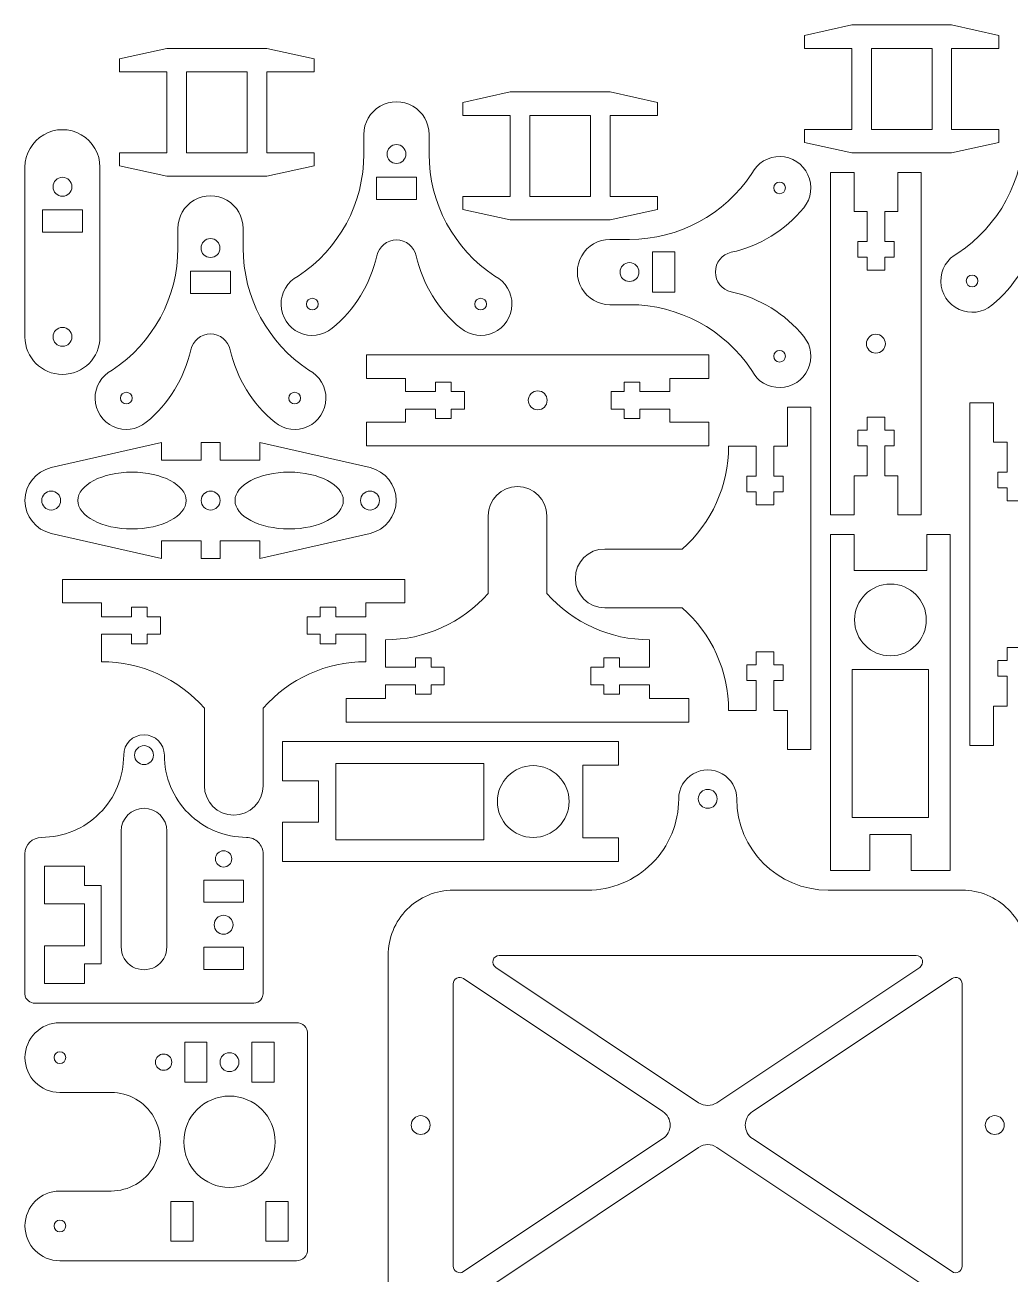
# Model space of a CAD drawing. Header units: millimetres. Extents: x 15 to 485, y 15 to 380.
# Drawn here: x 15 to 166, y 181.1 to 372.6 of the extents above; entities that cross this region are included whole.
import ezdxf

# ---------------------------------------------------------------- set-up
doc = ezdxf.new("R2010")
doc.units = ezdxf.units.MM
doc.header["$MEASUREMENT"] = 0
doc.layers.add('Sheet 1-1-1706191711-01', color=6, linetype='Continuous', true_color=0xff00ff)

msp = doc.modelspace()

# ---------------------------------------------------------------- linework, layer by layer
at = {"layer": 'Sheet 1-1-1706191711-01', "color": 18, "lineweight": 15, "true_color": 0x000000}
for points in [[(141.74, 372.58), (141.74, 372.58), (134.48, 370.98), (134.48, 370.98)], [(157.04, 372.58), (157.04, 372.58), (141.74, 372.58), (141.74, 372.58)], [(164.3, 370.98), (164.3, 370.98), (157.04, 372.58), (157.04, 372.58)], [(134.48, 370.98), (134.48, 370.98), (134.48, 368.98), (134.48, 368.98)], [(164.3, 368.98), (164.3, 368.98), (164.3, 370.98), (164.3, 370.98)], [(36.76, 368.99), (36.76, 368.99), (29.5, 367.39), (29.5, 367.39)], [(52.06, 368.99), (52.06, 368.99), (36.76, 368.99), (36.76, 368.99)], [(59.32, 367.39), (59.32, 367.39), (52.06, 368.99), (52.06, 368.99)], [(134.48, 368.98), (134.48, 368.98), (141.74, 368.98), (141.74, 368.98)], [(141.74, 368.98), (141.74, 368.98), (141.74, 356.58), (141.74, 356.58)], [(154.04, 368.98), (154.04, 368.98), (144.74, 368.98), (144.74, 368.98)], [(144.74, 368.98), (144.74, 368.98), (144.74, 356.58), (144.74, 356.58)], [(154.04, 356.58), (154.04, 356.58), (154.04, 368.98), (154.04, 368.98)], [(157.04, 356.58), (157.04, 356.58), (157.04, 368.98), (157.04, 368.98)], [(157.04, 368.98), (157.04, 368.98), (164.3, 368.98), (164.3, 368.98)], [(29.5, 367.39), (29.5, 367.39), (29.5, 365.39), (29.5, 365.39)], [(59.32, 365.39), (59.32, 365.39), (59.32, 367.39), (59.32, 367.39)], [(29.5, 365.39), (29.5, 365.39), (36.76, 365.39), (36.76, 365.39)], [(36.76, 365.39), (36.76, 365.39), (36.76, 352.99), (36.76, 352.99)], [(49.06, 365.39), (49.06, 365.39), (39.76, 365.39), (39.76, 365.39)], [(39.76, 365.39), (39.76, 365.39), (39.76, 352.99), (39.76, 352.99)], [(49.06, 352.99), (49.06, 352.99), (49.06, 365.39), (49.06, 365.39)], [(52.06, 352.99), (52.06, 352.99), (52.06, 365.39), (52.06, 365.39)], [(52.06, 365.39), (52.06, 365.39), (59.32, 365.39), (59.32, 365.39)], [(89.39, 362.31), (89.39, 362.31), (82.13, 360.71), (82.13, 360.71)], [(104.69, 362.31), (104.69, 362.31), (89.39, 362.31), (89.39, 362.31)], [(111.95, 360.71), (111.95, 360.71), (104.69, 362.31), (104.69, 362.31)], [(82.13, 360.71), (82.13, 360.71), (82.13, 358.71), (82.13, 358.71)], [(111.95, 358.71), (111.95, 358.71), (111.95, 360.71), (111.95, 360.71)], [(82.13, 358.71), (82.13, 358.71), (89.39, 358.71), (89.39, 358.71)], [(89.39, 358.71), (89.39, 358.71), (89.39, 346.31), (89.39, 346.31)], [(101.69, 358.71), (101.69, 358.71), (92.39, 358.71), (92.39, 358.71)], [(92.39, 358.71), (92.39, 358.71), (92.39, 346.31), (92.39, 346.31)], [(101.69, 346.31), (101.69, 346.31), (101.69, 358.71), (101.69, 358.71)], [(104.69, 346.31), (104.69, 346.31), (104.69, 358.71), (104.69, 358.71)], [(104.69, 358.71), (104.69, 358.71), (111.95, 358.71), (111.95, 358.71)], [(141.74, 356.58), (141.74, 356.58), (134.48, 356.58), (134.48, 356.58)], [(134.48, 356.58), (134.48, 356.58), (134.48, 354.58), (134.48, 354.58)], [(144.74, 356.58), (144.74, 356.58), (154.04, 356.58), (154.04, 356.58)], [(164.3, 356.58), (164.3, 356.58), (157.04, 356.58), (157.04, 356.58)], [(168.09, 356.35), (168.09, 348.81), (164.3, 341.77), (158, 337.62)], [(164.3, 354.58), (164.3, 354.58), (164.3, 356.58), (164.3, 356.58)], [(66.95, 355.8), (66.95, 355.8), (66.95, 352.8), (66.95, 352.8)], [(76.95, 352.8), (76.95, 352.8), (76.95, 355.8), (76.95, 355.8)], [(134.48, 354.58), (134.48, 354.58), (141.74, 352.98), (141.74, 352.98)], [(157.04, 352.98), (157.04, 352.98), (164.3, 354.58), (164.3, 354.58)], [(36.76, 352.99), (36.76, 352.99), (29.5, 352.99), (29.5, 352.99)], [(29.5, 352.99), (29.5, 352.99), (29.5, 350.99), (29.5, 350.99)], [(39.76, 352.99), (39.76, 352.99), (49.06, 352.99), (49.06, 352.99)], [(59.32, 352.99), (59.32, 352.99), (52.06, 352.99), (52.06, 352.99)], [(66.95, 352.8), (66.95, 345.26), (63.16, 338.22), (56.86, 334.07)], [(59.32, 350.99), (59.32, 350.99), (59.32, 352.99), (59.32, 352.99)], [(87.04, 334.07), (80.74, 338.22), (76.95, 345.26), (76.95, 352.8)], [(141.74, 352.98), (141.74, 352.98), (157.04, 352.98), (157.04, 352.98)], [(15, 350.78), (15, 350.78), (15, 324.78), (15, 324.78)], [(26.5, 324.78), (26.5, 324.78), (26.5, 350.78), (26.5, 350.78)], [(29.5, 350.99), (29.5, 350.99), (36.76, 349.39), (36.76, 349.39)], [(52.06, 349.39), (52.06, 349.39), (59.32, 350.99), (59.32, 350.99)], [(36.76, 349.39), (36.76, 349.39), (52.06, 349.39), (52.06, 349.39)], [(68.87, 349.25), (68.87, 349.25), (68.87, 345.85), (68.87, 345.85)], [(75.03, 349.25), (75.03, 349.25), (68.87, 349.25), (68.87, 349.25)], [(75.03, 345.85), (75.03, 345.85), (75.03, 349.25), (75.03, 349.25)], [(126.4, 349.8), (122.25, 343.5), (115.21, 339.71), (107.67, 339.71)], [(142.09, 349.98), (142.09, 349.98), (138.49, 349.98), (138.49, 349.98)], [(138.49, 349.98), (138.49, 349.98), (138.49, 297.48), (138.49, 297.48)], [(142.09, 343.98), (142.09, 343.98), (142.09, 349.98), (142.09, 349.98)], [(152.39, 349.98), (152.39, 349.98), (148.79, 349.98), (148.79, 349.98)], [(148.79, 349.98), (148.79, 349.98), (148.79, 343.98), (148.79, 343.98)], [(152.39, 297.48), (152.39, 297.48), (152.39, 349.98), (152.39, 349.98)], [(68.87, 345.85), (68.87, 345.85), (75.03, 345.85), (75.03, 345.85)], [(89.39, 346.31), (89.39, 346.31), (82.13, 346.31), (82.13, 346.31)], [(82.13, 346.31), (82.13, 346.31), (82.13, 344.31), (82.13, 344.31)], [(92.39, 346.31), (92.39, 346.31), (101.69, 346.31), (101.69, 346.31)], [(111.95, 346.31), (111.95, 346.31), (104.69, 346.31), (104.69, 346.31)], [(111.95, 344.31), (111.95, 344.31), (111.95, 346.31), (111.95, 346.31)], [(17.67, 344.23), (17.67, 344.23), (17.67, 340.83), (17.67, 340.83)], [(23.83, 344.23), (23.83, 344.23), (17.67, 344.23), (17.67, 344.23)], [(23.83, 340.83), (23.83, 340.83), (23.83, 344.23), (23.83, 344.23)], [(82.13, 344.31), (82.13, 344.31), (89.39, 342.71), (89.39, 342.71)], [(89.39, 342.71), (89.39, 342.71), (104.69, 342.71), (104.69, 342.71)], [(104.69, 342.71), (104.69, 342.71), (111.95, 344.31), (111.95, 344.31)], [(123.27, 337.74), (127.64, 338.7), (131.55, 341.11), (134.38, 344.57)], [(144.09, 343.98), (144.09, 343.98), (142.09, 343.98), (142.09, 343.98)], [(144.09, 339.38), (144.09, 339.38), (144.09, 343.98), (144.09, 343.98)], [(148.79, 343.98), (148.79, 343.98), (146.79, 343.98), (146.79, 343.98)], [(146.79, 343.98), (146.79, 343.98), (146.79, 339.38), (146.79, 339.38)], [(17.67, 340.83), (17.67, 340.83), (23.83, 340.83), (23.83, 340.83)], [(38.44, 341.39), (38.44, 341.39), (38.44, 338.39), (38.44, 338.39)], [(48.44, 338.39), (48.44, 338.39), (48.44, 341.39), (48.44, 341.39)], [(107.67, 339.71), (107.67, 339.71), (104.67, 339.71), (104.67, 339.71)], [(142.65, 336.98), (142.65, 336.98), (142.65, 339.38), (142.65, 339.38)], [(142.65, 339.38), (142.65, 339.38), (144.09, 339.38), (144.09, 339.38)], [(146.79, 339.38), (146.79, 339.38), (148.23, 339.38), (148.23, 339.38)], [(148.23, 339.38), (148.23, 339.38), (148.23, 336.98), (148.23, 336.98)], [(163.23, 329.64), (166.69, 332.47), (169.1, 336.38), (170.06, 340.75)], [(38.44, 338.39), (38.44, 330.85), (34.65, 323.81), (28.35, 319.66)], [(58.53, 319.66), (52.23, 323.81), (48.44, 330.85), (48.44, 338.39)], [(62.09, 326.09), (65.55, 328.92), (67.96, 332.83), (68.92, 337.2)], [(74.98, 337.2), (75.94, 332.83), (78.35, 328.92), (81.81, 326.09)], [(114.62, 337.79), (114.62, 337.79), (111.22, 337.79), (111.22, 337.79)], [(111.22, 337.79), (111.22, 337.79), (111.22, 331.63), (111.22, 331.63)], [(114.62, 331.63), (114.62, 331.63), (114.62, 337.79), (114.62, 337.79)], [(144.09, 336.98), (144.09, 336.98), (142.65, 336.98), (142.65, 336.98)], [(144.09, 334.98), (144.09, 334.98), (144.09, 336.98), (144.09, 336.98)], [(148.23, 336.98), (148.23, 336.98), (146.79, 336.98), (146.79, 336.98)], [(146.79, 336.98), (146.79, 336.98), (146.79, 334.98), (146.79, 334.98)], [(40.36, 334.84), (40.36, 334.84), (40.36, 331.44), (40.36, 331.44)], [(46.52, 334.84), (46.52, 334.84), (40.36, 334.84), (40.36, 334.84)], [(46.52, 331.44), (46.52, 331.44), (46.52, 334.84), (46.52, 334.84)], [(146.79, 334.98), (146.79, 334.98), (144.09, 334.98), (144.09, 334.98)], [(40.36, 331.44), (40.36, 331.44), (46.52, 331.44), (46.52, 331.44)], [(111.22, 331.63), (111.22, 331.63), (114.62, 331.63), (114.62, 331.63)], [(134.38, 324.85), (131.55, 328.31), (127.64, 330.72), (123.27, 331.68)], [(104.67, 329.71), (104.67, 329.71), (107.67, 329.71), (107.67, 329.71)], [(107.67, 329.71), (115.21, 329.71), (122.25, 325.92), (126.4, 319.62)], [(33.58, 311.68), (37.04, 314.51), (39.45, 318.42), (40.41, 322.79)], [(46.47, 322.79), (47.43, 318.42), (49.84, 314.51), (53.3, 311.68)], [(119.85, 322), (119.85, 322), (67.35, 322), (67.35, 322)], [(67.35, 322), (67.35, 322), (67.35, 318.4), (67.35, 318.4)], [(119.85, 318.4), (119.85, 318.4), (119.85, 322), (119.85, 322)], [(67.35, 318.4), (67.35, 318.4), (73.35, 318.4), (73.35, 318.4)], [(73.35, 318.4), (73.35, 318.4), (73.35, 316.4), (73.35, 316.4)], [(77.95, 316.4), (77.95, 316.4), (77.95, 317.84), (77.95, 317.84)], [(77.95, 317.84), (77.95, 317.84), (80.35, 317.84), (80.35, 317.84)], [(80.35, 317.84), (80.35, 317.84), (80.35, 316.4), (80.35, 316.4)], [(106.85, 316.4), (106.85, 316.4), (106.85, 317.84), (106.85, 317.84)], [(106.85, 317.84), (106.85, 317.84), (109.25, 317.84), (109.25, 317.84)], [(109.25, 317.84), (109.25, 317.84), (109.25, 316.4), (109.25, 316.4)], [(113.85, 316.4), (113.85, 316.4), (113.85, 318.4), (113.85, 318.4)], [(113.85, 318.4), (113.85, 318.4), (119.85, 318.4), (119.85, 318.4)], [(73.35, 316.4), (73.35, 316.4), (77.95, 316.4), (77.95, 316.4)], [(80.35, 316.4), (80.35, 316.4), (82.35, 316.4), (82.35, 316.4)], [(82.35, 316.4), (82.35, 316.4), (82.35, 313.7), (82.35, 313.7)], [(104.85, 313.7), (104.85, 313.7), (104.85, 316.4), (104.85, 316.4)], [(104.85, 316.4), (104.85, 316.4), (106.85, 316.4), (106.85, 316.4)], [(109.25, 316.4), (109.25, 316.4), (113.85, 316.4), (113.85, 316.4)], [(135.48, 314.01), (135.48, 314.01), (131.88, 314.01), (131.88, 314.01)], [(131.88, 314.01), (131.88, 314.01), (131.88, 308.01), (131.88, 308.01)], [(135.48, 261.51), (135.48, 261.51), (135.48, 314.01), (135.48, 314.01)], [(163.45, 314.65), (163.45, 314.65), (159.85, 314.65), (159.85, 314.65)], [(159.85, 314.65), (159.85, 314.65), (159.85, 262.15), (159.85, 262.15)], [(163.45, 308.65), (163.45, 308.65), (163.45, 314.65), (163.45, 314.65)], [(77.95, 313.7), (77.95, 313.7), (73.35, 313.7), (73.35, 313.7)], [(73.35, 313.7), (73.35, 313.7), (73.35, 311.7), (73.35, 311.7)], [(77.95, 312.26), (77.95, 312.26), (77.95, 313.7), (77.95, 313.7)], [(80.35, 312.26), (80.35, 312.26), (77.95, 312.26), (77.95, 312.26)], [(82.35, 313.7), (82.35, 313.7), (80.35, 313.7), (80.35, 313.7)], [(80.35, 313.7), (80.35, 313.7), (80.35, 312.26), (80.35, 312.26)], [(106.85, 313.7), (106.85, 313.7), (104.85, 313.7), (104.85, 313.7)], [(106.85, 312.26), (106.85, 312.26), (106.85, 313.7), (106.85, 313.7)], [(109.25, 312.26), (109.25, 312.26), (106.85, 312.26), (106.85, 312.26)], [(113.85, 313.7), (113.85, 313.7), (109.25, 313.7), (109.25, 313.7)], [(109.25, 313.7), (109.25, 313.7), (109.25, 312.26), (109.25, 312.26)], [(113.85, 311.7), (113.85, 311.7), (113.85, 313.7), (113.85, 313.7)], [(144.09, 310.48), (144.09, 310.48), (144.09, 312.48), (144.09, 312.48)], [(144.09, 312.48), (144.09, 312.48), (146.79, 312.48), (146.79, 312.48)], [(146.79, 312.48), (146.79, 312.48), (146.79, 310.48), (146.79, 310.48)], [(73.35, 311.7), (73.35, 311.7), (67.35, 311.7), (67.35, 311.7)], [(67.35, 311.7), (67.35, 311.7), (67.35, 308.1), (67.35, 308.1)], [(119.85, 311.7), (119.85, 311.7), (113.85, 311.7), (113.85, 311.7)], [(119.85, 308.1), (119.85, 308.1), (119.85, 311.7), (119.85, 311.7)], [(142.65, 308.08), (142.65, 308.08), (142.65, 310.48), (142.65, 310.48)], [(142.65, 310.48), (142.65, 310.48), (144.09, 310.48), (144.09, 310.48)], [(146.79, 310.48), (146.79, 310.48), (148.23, 310.48), (148.23, 310.48)], [(148.23, 310.48), (148.23, 310.48), (148.23, 308.08), (148.23, 308.08)], [(35.91, 308.59), (35.91, 308.59), (19.02, 304.73), (19.02, 304.73)], [(35.91, 305.89), (35.91, 305.89), (35.91, 308.59), (35.91, 308.59)], [(44.91, 308.59), (44.91, 308.59), (42.01, 308.59), (42.01, 308.59)], [(42.01, 308.59), (42.01, 308.59), (42.01, 305.89), (42.01, 305.89)], [(44.91, 305.89), (44.91, 305.89), (44.91, 308.59), (44.91, 308.59)], [(67.89, 304.73), (67.89, 304.73), (51.01, 308.59), (51.01, 308.59)], [(51.01, 308.59), (51.01, 308.59), (51.01, 305.89), (51.01, 305.89)], [(165.55, 308.65), (165.55, 308.65), (163.45, 308.65), (163.45, 308.65)], [(165.55, 304.05), (165.55, 304.05), (165.55, 308.65), (165.55, 308.65)], [(67.35, 308.1), (67.35, 308.1), (119.85, 308.1), (119.85, 308.1)], [(122.87, 308.01), (122.87, 301.98), (120.28, 296.25), (115.76, 292.26)], [(127.08, 308.01), (127.08, 308.01), (122.87, 308.01), (122.87, 308.01)], [(127.08, 303.41), (127.08, 303.41), (127.08, 308.01), (127.08, 308.01)], [(131.88, 308.01), (131.88, 308.01), (129.78, 308.01), (129.78, 308.01)], [(129.78, 308.01), (129.78, 308.01), (129.78, 303.41), (129.78, 303.41)], [(144.09, 308.08), (144.09, 308.08), (142.65, 308.08), (142.65, 308.08)], [(144.09, 303.48), (144.09, 303.48), (144.09, 308.08), (144.09, 308.08)], [(148.23, 308.08), (148.23, 308.08), (146.79, 308.08), (146.79, 308.08)], [(146.79, 308.08), (146.79, 308.08), (146.79, 303.48), (146.79, 303.48)], [(42.01, 305.89), (42.01, 305.89), (35.91, 305.89), (35.91, 305.89)], [(51.01, 305.89), (51.01, 305.89), (44.91, 305.89), (44.91, 305.89)], [(125.64, 301.01), (125.64, 301.01), (125.64, 303.41), (125.64, 303.41)], [(125.64, 303.41), (125.64, 303.41), (127.08, 303.41), (127.08, 303.41)], [(129.78, 303.41), (129.78, 303.41), (131.22, 303.41), (131.22, 303.41)], [(131.22, 303.41), (131.22, 303.41), (131.22, 301.01), (131.22, 301.01)], [(142.09, 297.48), (142.09, 297.48), (142.09, 303.48), (142.09, 303.48)], [(142.09, 303.48), (142.09, 303.48), (144.09, 303.48), (144.09, 303.48)], [(146.79, 303.48), (146.79, 303.48), (148.79, 303.48), (148.79, 303.48)], [(148.79, 303.48), (148.79, 303.48), (148.79, 297.48), (148.79, 297.48)], [(164.11, 301.65), (164.11, 301.65), (164.11, 304.05), (164.11, 304.05)], [(164.11, 304.05), (164.11, 304.05), (165.55, 304.05), (165.55, 304.05)], [(127.08, 301.01), (127.08, 301.01), (125.64, 301.01), (125.64, 301.01)], [(127.08, 299.01), (127.08, 299.01), (127.08, 301.01), (127.08, 301.01)], [(131.22, 301.01), (131.22, 301.01), (129.78, 301.01), (129.78, 301.01)], [(129.78, 301.01), (129.78, 301.01), (129.78, 299.01), (129.78, 299.01)], [(165.55, 301.65), (165.55, 301.65), (164.11, 301.65), (164.11, 301.65)], [(165.55, 299.65), (165.55, 299.65), (165.55, 301.65), (165.55, 301.65)], [(129.78, 299.01), (129.78, 299.01), (127.08, 299.01), (127.08, 299.01)], [(168.25, 299.65), (168.25, 299.65), (165.55, 299.65), (165.55, 299.65)], [(86, 297.35), (86, 297.35), (86, 285.46), (86, 285.46)], [(95, 285.46), (95, 285.46), (95, 297.35), (95, 297.35)], [(138.49, 297.48), (138.49, 297.48), (142.09, 297.48), (142.09, 297.48)], [(148.79, 297.48), (148.79, 297.48), (152.39, 297.48), (152.39, 297.48)], [(19.02, 294.65), (19.02, 294.65), (35.91, 290.79), (35.91, 290.79)], [(35.91, 290.79), (35.91, 290.79), (35.91, 293.49), (35.91, 293.49)], [(35.91, 293.49), (35.91, 293.49), (42.01, 293.49), (42.01, 293.49)], [(42.01, 293.49), (42.01, 293.49), (42.01, 290.79), (42.01, 290.79)], [(44.91, 290.79), (44.91, 290.79), (44.91, 293.49), (44.91, 293.49)], [(44.91, 293.49), (44.91, 293.49), (51.01, 293.49), (51.01, 293.49)], [(51.01, 290.79), (51.01, 290.79), (67.89, 294.65), (67.89, 294.65)], [(51.01, 293.49), (51.01, 293.49), (51.01, 290.79), (51.01, 290.79)], [(142.09, 294.48), (142.09, 294.48), (138.49, 294.48), (138.49, 294.48)], [(138.49, 294.48), (138.49, 294.48), (138.49, 242.98), (138.49, 242.98)], [(142.09, 288.98), (142.09, 288.98), (142.09, 294.48), (142.09, 294.48)], [(156.85, 294.48), (156.85, 294.48), (153.25, 294.48), (153.25, 294.48)], [(153.25, 294.48), (153.25, 294.48), (153.25, 288.98), (153.25, 288.98)], [(156.85, 242.98), (156.85, 242.98), (156.85, 294.48), (156.85, 294.48)], [(115.76, 292.26), (115.76, 292.26), (103.87, 292.26), (103.87, 292.26)], [(42.01, 290.79), (42.01, 290.79), (44.91, 290.79), (44.91, 290.79)], [(20.75, 287.59), (20.75, 287.59), (20.75, 283.99), (20.75, 283.99)], [(73.25, 287.59), (73.25, 287.59), (20.75, 287.59), (20.75, 287.59)], [(73.25, 283.99), (73.25, 283.99), (73.25, 287.59), (73.25, 287.59)], [(153.25, 288.98), (153.25, 288.98), (142.09, 288.98), (142.09, 288.98)], [(86, 285.46), (82.01, 280.94), (76.28, 278.35), (70.25, 278.35)], [(110.75, 278.35), (104.72, 278.35), (98.99, 280.94), (95, 285.46)], [(20.75, 283.99), (20.75, 283.99), (26.75, 283.99), (26.75, 283.99)], [(26.75, 283.99), (26.75, 283.99), (26.75, 281.89), (26.75, 281.89)], [(67.25, 281.89), (67.25, 281.89), (67.25, 283.99), (67.25, 283.99)], [(67.25, 283.99), (67.25, 283.99), (73.25, 283.99), (73.25, 283.99)], [(26.75, 281.89), (26.75, 281.89), (31.35, 281.89), (31.35, 281.89)], [(31.35, 281.89), (31.35, 281.89), (31.35, 283.33), (31.35, 283.33)], [(31.35, 283.33), (31.35, 283.33), (33.75, 283.33), (33.75, 283.33)], [(33.75, 283.33), (33.75, 283.33), (33.75, 281.89), (33.75, 281.89)], [(33.75, 281.89), (33.75, 281.89), (35.75, 281.89), (35.75, 281.89)], [(35.75, 281.89), (35.75, 281.89), (35.75, 279.19), (35.75, 279.19)], [(58.25, 279.19), (58.25, 279.19), (58.25, 281.89), (58.25, 281.89)], [(58.25, 281.89), (58.25, 281.89), (60.25, 281.89), (60.25, 281.89)], [(60.25, 281.89), (60.25, 281.89), (60.25, 283.33), (60.25, 283.33)], [(60.25, 283.33), (60.25, 283.33), (62.65, 283.33), (62.65, 283.33)], [(62.65, 283.33), (62.65, 283.33), (62.65, 281.89), (62.65, 281.89)], [(62.65, 281.89), (62.65, 281.89), (67.25, 281.89), (67.25, 281.89)], [(103.87, 283.26), (103.87, 283.26), (115.76, 283.26), (115.76, 283.26)], [(115.76, 283.26), (120.28, 279.27), (122.87, 273.54), (122.87, 267.51)], [(31.35, 279.19), (31.35, 279.19), (26.75, 279.19), (26.75, 279.19)], [(26.75, 279.19), (26.75, 279.19), (26.75, 274.98), (26.75, 274.98)], [(31.35, 277.75), (31.35, 277.75), (31.35, 279.19), (31.35, 279.19)], [(33.75, 277.75), (33.75, 277.75), (31.35, 277.75), (31.35, 277.75)], [(35.75, 279.19), (35.75, 279.19), (33.75, 279.19), (33.75, 279.19)], [(33.75, 279.19), (33.75, 279.19), (33.75, 277.75), (33.75, 277.75)], [(60.25, 279.19), (60.25, 279.19), (58.25, 279.19), (58.25, 279.19)], [(60.25, 277.75), (60.25, 277.75), (60.25, 279.19), (60.25, 279.19)], [(62.65, 277.75), (62.65, 277.75), (60.25, 277.75), (60.25, 277.75)], [(67.25, 279.19), (67.25, 279.19), (62.65, 279.19), (62.65, 279.19)], [(62.65, 279.19), (62.65, 279.19), (62.65, 277.75), (62.65, 277.75)], [(67.25, 274.98), (67.25, 274.98), (67.25, 279.19), (67.25, 279.19)], [(70.25, 278.35), (70.25, 278.35), (70.25, 274.14), (70.25, 274.14)], [(110.75, 274.14), (110.75, 274.14), (110.75, 278.35), (110.75, 278.35)], [(127.08, 274.51), (127.08, 274.51), (127.08, 276.51), (127.08, 276.51)], [(127.08, 276.51), (127.08, 276.51), (129.78, 276.51), (129.78, 276.51)], [(129.78, 276.51), (129.78, 276.51), (129.78, 274.51), (129.78, 274.51)], [(165.55, 275.15), (165.55, 275.15), (165.55, 277.15), (165.55, 277.15)], [(165.55, 277.15), (165.55, 277.15), (168.25, 277.15), (168.25, 277.15)], [(26.75, 274.98), (32.78, 274.98), (38.51, 272.39), (42.5, 267.87)], [(51.5, 267.87), (55.49, 272.39), (61.22, 274.98), (67.25, 274.98)], [(70.25, 274.14), (70.25, 274.14), (74.85, 274.14), (74.85, 274.14)], [(74.85, 274.14), (74.85, 274.14), (74.85, 275.58), (74.85, 275.58)], [(74.85, 275.58), (74.85, 275.58), (77.25, 275.58), (77.25, 275.58)], [(77.25, 275.58), (77.25, 275.58), (77.25, 274.14), (77.25, 274.14)], [(77.25, 274.14), (77.25, 274.14), (79.25, 274.14), (79.25, 274.14)], [(79.25, 274.14), (79.25, 274.14), (79.25, 271.44), (79.25, 271.44)], [(101.75, 271.44), (101.75, 271.44), (101.75, 274.14), (101.75, 274.14)], [(101.75, 274.14), (101.75, 274.14), (103.75, 274.14), (103.75, 274.14)], [(103.75, 274.14), (103.75, 274.14), (103.75, 275.58), (103.75, 275.58)], [(103.75, 275.58), (103.75, 275.58), (106.15, 275.58), (106.15, 275.58)], [(106.15, 275.58), (106.15, 275.58), (106.15, 274.14), (106.15, 274.14)], [(106.15, 274.14), (106.15, 274.14), (110.75, 274.14), (110.75, 274.14)], [(125.64, 272.11), (125.64, 272.11), (125.64, 274.51), (125.64, 274.51)], [(125.64, 274.51), (125.64, 274.51), (127.08, 274.51), (127.08, 274.51)], [(129.78, 274.51), (129.78, 274.51), (131.22, 274.51), (131.22, 274.51)], [(131.22, 274.51), (131.22, 274.51), (131.22, 272.11), (131.22, 272.11)], [(141.82, 273.8), (141.82, 273.8), (141.82, 251.13), (141.82, 251.13)], [(153.52, 273.8), (153.52, 273.8), (141.82, 273.8), (141.82, 273.8)], [(153.52, 251.13), (153.52, 251.13), (153.52, 273.8), (153.52, 273.8)], [(164.11, 272.75), (164.11, 272.75), (164.11, 275.15), (164.11, 275.15)], [(164.11, 275.15), (164.11, 275.15), (165.55, 275.15), (165.55, 275.15)], [(127.08, 272.11), (127.08, 272.11), (125.64, 272.11), (125.64, 272.11)], [(127.08, 267.51), (127.08, 267.51), (127.08, 272.11), (127.08, 272.11)], [(131.22, 272.11), (131.22, 272.11), (129.78, 272.11), (129.78, 272.11)], [(129.78, 272.11), (129.78, 272.11), (129.78, 267.51), (129.78, 267.51)], [(165.55, 272.75), (165.55, 272.75), (164.11, 272.75), (164.11, 272.75)], [(165.55, 268.15), (165.55, 268.15), (165.55, 272.75), (165.55, 272.75)], [(74.85, 271.44), (74.85, 271.44), (70.25, 271.44), (70.25, 271.44)], [(70.25, 271.44), (70.25, 271.44), (70.25, 269.34), (70.25, 269.34)], [(74.85, 270), (74.85, 270), (74.85, 271.44), (74.85, 271.44)], [(77.25, 270), (77.25, 270), (74.85, 270), (74.85, 270)], [(79.25, 271.44), (79.25, 271.44), (77.25, 271.44), (77.25, 271.44)], [(77.25, 271.44), (77.25, 271.44), (77.25, 270), (77.25, 270)], [(103.75, 271.44), (103.75, 271.44), (101.75, 271.44), (101.75, 271.44)], [(103.75, 270), (103.75, 270), (103.75, 271.44), (103.75, 271.44)], [(106.15, 270), (106.15, 270), (103.75, 270), (103.75, 270)], [(110.75, 271.44), (110.75, 271.44), (106.15, 271.44), (106.15, 271.44)], [(106.15, 271.44), (106.15, 271.44), (106.15, 270), (106.15, 270)], [(110.75, 269.34), (110.75, 269.34), (110.75, 271.44), (110.75, 271.44)], [(70.25, 269.34), (70.25, 269.34), (64.25, 269.34), (64.25, 269.34)], [(64.25, 269.34), (64.25, 269.34), (64.25, 265.74), (64.25, 265.74)], [(116.75, 269.34), (116.75, 269.34), (110.75, 269.34), (110.75, 269.34)], [(116.75, 265.74), (116.75, 265.74), (116.75, 269.34), (116.75, 269.34)], [(163.45, 262.15), (163.45, 262.15), (163.45, 268.15), (163.45, 268.15)], [(163.45, 268.15), (163.45, 268.15), (165.55, 268.15), (165.55, 268.15)], [(42.5, 267.87), (42.5, 267.87), (42.5, 255.98), (42.5, 255.98)], [(51.5, 255.98), (51.5, 255.98), (51.5, 267.87), (51.5, 267.87)], [(122.87, 267.51), (122.87, 267.51), (127.08, 267.51), (127.08, 267.51)], [(129.78, 267.51), (129.78, 267.51), (131.88, 267.51), (131.88, 267.51)], [(131.88, 267.51), (131.88, 267.51), (131.88, 261.51), (131.88, 261.51)], [(64.25, 265.74), (64.25, 265.74), (116.75, 265.74), (116.75, 265.74)], [(106, 262.74), (106, 262.74), (54.5, 262.74), (54.5, 262.74)], [(54.5, 262.74), (54.5, 262.74), (54.5, 256.74), (54.5, 256.74)], [(106, 259.14), (106, 259.14), (106, 262.74), (106, 262.74)], [(131.88, 261.51), (131.88, 261.51), (135.48, 261.51), (135.48, 261.51)], [(159.85, 262.15), (159.85, 262.15), (163.45, 262.15), (163.45, 262.15)], [(85.32, 259.41), (85.32, 259.41), (62.65, 259.41), (62.65, 259.41)], [(62.65, 259.41), (62.65, 259.41), (62.65, 247.71), (62.65, 247.71)], [(85.32, 247.71), (85.32, 247.71), (85.32, 259.41), (85.32, 259.41)], [(100.5, 247.98), (100.5, 247.98), (100.5, 259.14), (100.5, 259.14)], [(100.5, 259.14), (100.5, 259.14), (106, 259.14), (106, 259.14)], [(54.5, 256.74), (54.5, 256.74), (60, 256.74), (60, 256.74)], [(60, 256.74), (60, 256.74), (60, 250.38), (60, 250.38)], [(138.11, 239.97), (130.38, 239.97), (124.11, 246.24), (124.11, 253.97)], [(141.82, 251.13), (141.82, 251.13), (153.52, 251.13), (153.52, 251.13)], [(29.75, 249.02), (29.75, 249.02), (29.75, 231.27), (29.75, 231.27)], [(36.75, 231.27), (36.75, 231.27), (36.75, 249.02), (36.75, 249.02)], [(60, 250.38), (60, 250.38), (54.5, 250.38), (54.5, 250.38)], [(54.5, 250.38), (54.5, 250.38), (54.5, 244.38), (54.5, 244.38)], [(17.53, 248.06), (16.13, 248.06), (15, 246.93), (15, 245.53)], [(62.65, 247.71), (62.65, 247.71), (85.32, 247.71), (85.32, 247.71)], [(106, 247.98), (106, 247.98), (100.5, 247.98), (100.5, 247.98)], [(106, 244.38), (106, 244.38), (106, 247.98), (106, 247.98)], [(144.49, 242.98), (144.49, 242.98), (144.49, 248.48), (144.49, 248.48)], [(144.49, 248.48), (144.49, 248.48), (150.85, 248.48), (150.85, 248.48)], [(150.85, 248.48), (150.85, 248.48), (150.85, 242.98), (150.85, 242.98)], [(15, 245.53), (15, 245.53), (15, 224.09), (15, 224.09)], [(51.5, 224.09), (51.5, 224.09), (51.5, 245.53), (51.5, 245.53)], [(24.1, 243.67), (24.1, 243.67), (18, 243.67), (18, 243.67)], [(18, 243.67), (18, 243.67), (18, 237.87), (18, 237.87)], [(24.1, 240.67), (24.1, 240.67), (24.1, 243.67), (24.1, 243.67)], [(54.5, 244.38), (54.5, 244.38), (106, 244.38), (106, 244.38)], [(48.5, 241.52), (48.5, 241.52), (42.4, 241.52), (42.4, 241.52)], [(42.4, 241.52), (42.4, 241.52), (42.4, 238.12), (42.4, 238.12)], [(48.5, 238.12), (48.5, 238.12), (48.5, 241.52), (48.5, 241.52)], [(138.49, 242.98), (138.49, 242.98), (144.49, 242.98), (144.49, 242.98)], [(150.85, 242.98), (150.85, 242.98), (156.85, 242.98), (156.85, 242.98)], [(26.7, 240.67), (26.7, 240.67), (24.1, 240.67), (24.1, 240.67)], [(26.7, 228.66), (26.7, 228.66), (26.7, 240.67), (26.7, 240.67)], [(101.21, 239.97), (101.21, 239.97), (80.66, 239.97), (80.66, 239.97)], [(158.66, 239.97), (158.66, 239.97), (138.11, 239.97), (138.11, 239.97)], [(18, 237.87), (18, 237.87), (24.1, 237.87), (24.1, 237.87)], [(24.1, 237.87), (24.1, 237.87), (24.1, 231.46), (24.1, 231.46)], [(42.4, 238.12), (42.4, 238.12), (48.5, 238.12), (48.5, 238.12)], [(24.1, 231.46), (24.1, 231.46), (18, 231.46), (18, 231.46)], [(18, 231.46), (18, 231.46), (18, 225.66), (18, 225.66)], [(48.5, 231.22), (48.5, 231.22), (42.4, 231.22), (42.4, 231.22)], [(42.4, 231.22), (42.4, 231.22), (42.4, 227.82), (42.4, 227.82)], [(48.5, 227.82), (48.5, 227.82), (48.5, 231.22), (48.5, 231.22)], [(70.66, 229.97), (70.66, 229.97), (70.66, 177.97), (70.66, 177.97)], [(151.61, 229.97), (151.61, 229.97), (87.71, 229.97), (87.71, 229.97)], [(24.1, 225.66), (24.1, 225.66), (24.1, 228.66), (24.1, 228.66)], [(24.1, 228.66), (24.1, 228.66), (26.7, 228.66), (26.7, 228.66)], [(42.4, 227.82), (42.4, 227.82), (48.5, 227.82), (48.5, 227.82)], [(87.16, 228.14), (87.16, 228.14), (118.27, 207.39), (118.27, 207.39)], [(121.05, 207.39), (121.05, 207.39), (152.16, 228.14), (152.16, 228.14)], [(112.79, 206.05), (112.79, 206.05), (82.21, 226.43), (82.21, 226.43)], [(157.11, 226.43), (157.11, 226.43), (126.53, 206.05), (126.53, 206.05)], [(15, 224.09), (15, 223.09), (15.95, 222.64), (16.43, 222.66)], [(18, 225.66), (18, 225.66), (24.1, 225.66), (24.1, 225.66)], [(50.07, 222.66), (51.02, 222.61), (51.5, 223.59), (51.5, 224.09)], [(80.66, 225.6), (80.66, 225.6), (80.66, 182.34), (80.66, 182.34)], [(158.66, 182.34), (158.66, 182.34), (158.66, 225.6), (158.66, 225.6)], [(16.43, 222.66), (16.43, 222.66), (50.07, 222.66), (50.07, 222.66)], [(56.61, 219.66), (56.61, 219.66), (20.35, 219.66), (20.35, 219.66)], [(42.9, 216.66), (42.9, 216.66), (39.5, 216.66), (39.5, 216.66)], [(39.5, 216.66), (39.5, 216.66), (39.5, 210.56), (39.5, 210.56)], [(42.9, 210.56), (42.9, 210.56), (42.9, 216.66), (42.9, 216.66)], [(49.8, 216.66), (49.8, 216.66), (49.8, 210.56), (49.8, 210.56)], [(53.2, 216.66), (53.2, 216.66), (49.8, 216.66), (49.8, 216.66)], [(53.2, 210.56), (53.2, 210.56), (53.2, 216.66), (53.2, 216.66)], [(58.33, 184.88), (58.33, 184.88), (58.33, 217.94), (58.33, 217.94)], [(20.35, 208.96), (20.35, 208.96), (28.2, 208.96), (28.2, 208.96)], [(39.5, 210.56), (39.5, 210.56), (42.9, 210.56), (42.9, 210.56)], [(49.8, 210.56), (49.8, 210.56), (53.2, 210.56), (53.2, 210.56)], [(118.27, 207.39), (119.11, 206.83), (120.21, 206.83), (121.05, 207.39)], [(82.21, 181.51), (82.21, 181.51), (112.79, 201.89), (112.79, 201.89)], [(121.05, 200.55), (120.21, 201.11), (119.11, 201.11), (118.27, 200.55)], [(126.53, 201.89), (126.53, 201.89), (157.11, 181.51), (157.11, 181.51)], [(118.27, 200.55), (118.27, 200.55), (87.16, 179.8), (87.16, 179.8)], [(152.16, 179.8), (152.16, 179.8), (121.05, 200.55), (121.05, 200.55)], [(28.2, 193.86), (28.2, 193.86), (20.35, 193.86), (20.35, 193.86)], [(40.77, 192.26), (40.77, 192.26), (37.37, 192.26), (37.37, 192.26)], [(37.37, 192.26), (37.37, 192.26), (37.37, 186.16), (37.37, 186.16)], [(40.77, 186.16), (40.77, 186.16), (40.77, 192.26), (40.77, 192.26)], [(55.33, 192.26), (55.33, 192.26), (51.93, 192.26), (51.93, 192.26)], [(51.93, 192.26), (51.93, 192.26), (51.93, 186.16), (51.93, 186.16)], [(55.33, 186.16), (55.33, 186.16), (55.33, 192.26), (55.33, 192.26)], [(37.37, 186.16), (37.37, 186.16), (40.77, 186.16), (40.77, 186.16)], [(51.93, 186.16), (51.93, 186.16), (55.33, 186.16), (55.33, 186.16)], [(20.35, 183.16), (20.35, 183.16), (56.61, 183.16), (56.61, 183.16)]]:
    msp.add_open_spline(points, degree=3, dxfattribs=at)
for points, knots in [([(76.95, 355.8), (76.95, 357.59), (76, 359.24), (74.45, 360.13), (72.9, 361.02), (71, 361.02), (69.45, 360.13), (67.9, 359.24), (66.95, 357.59), (66.95, 355.8)], [17, 17, 17, 17, 17.25, 17.25, 17.25, 17.5, 17.5, 17.5, 18, 18, 18, 18]), ([(26.5, 350.78), (26.5, 352.83), (25.4, 354.73), (23.62, 355.76), (21.85, 356.79), (19.65, 356.79), (17.88, 355.76), (16.1, 354.73), (15, 352.83), (15, 350.78)], [2, 2, 2, 2, 2.25, 2.25, 2.25, 2.5, 2.5, 2.5, 3, 3, 3, 3]), ([(71.95, 351.35), (72.75, 351.35), (73.4, 352), (73.4, 352.8), (73.4, 353.6), (72.75, 354.25), (71.95, 354.25), (71.15, 354.25), (70.5, 353.6), (70.5, 352.8), (70.5, 352), (71.15, 351.35), (71.95, 351.35)], [0, 0, 0, 0, 0.2, 0.2, 0.2, 0.4, 0.4, 0.4, 0.6, 0.6, 0.6, 1, 1, 1, 1]), ([(134.38, 344.57), (135.55, 345.99), (135.8, 347.95), (135.03, 349.62), (134.26, 351.29), (132.61, 352.37), (130.77, 352.41), (128.94, 352.45), (127.24, 351.44), (126.4, 349.8)], [14, 14, 14, 14, 14.25, 14.25, 14.25, 14.5, 14.5, 14.5, 15, 15, 15, 15]), ([(20.75, 346.33), (21.55, 346.33), (22.2, 346.98), (22.2, 347.78), (22.2, 348.58), (21.55, 349.23), (20.75, 349.23), (19.95, 349.23), (19.3, 348.58), (19.3, 347.78), (19.3, 346.98), (19.95, 346.33), (20.75, 346.33)], [0, 0, 0, 0, 0.2, 0.2, 0.2, 0.4, 0.4, 0.4, 0.6, 0.6, 0.6, 1, 1, 1, 1]), ([(131.57, 347.61), (131.57, 348.11), (131.17, 348.51), (130.67, 348.51), (130.17, 348.51), (129.77, 348.11), (129.77, 347.61), (129.77, 347.11), (130.17, 346.71), (130.67, 346.71), (131.17, 346.71), (131.57, 347.11), (131.57, 347.61)], [0, 0, 0, 0, 0.2, 0.2, 0.2, 0.4, 0.4, 0.4, 0.6, 0.6, 0.6, 1, 1, 1, 1]), ([(48.44, 341.39), (48.44, 343.18), (47.49, 344.83), (45.94, 345.72), (44.39, 346.61), (42.49, 346.61), (40.94, 345.72), (39.39, 344.83), (38.44, 343.18), (38.44, 341.39)], [17, 17, 17, 17, 17.25, 17.25, 17.25, 17.5, 17.5, 17.5, 18, 18, 18, 18]), ([(43.44, 336.94), (44.24, 336.94), (44.89, 337.59), (44.89, 338.39), (44.89, 339.19), (44.24, 339.84), (43.44, 339.84), (42.64, 339.84), (41.99, 339.19), (41.99, 338.39), (41.99, 337.59), (42.64, 336.94), (43.44, 336.94)], [0, 0, 0, 0, 0.2, 0.2, 0.2, 0.4, 0.4, 0.4, 0.6, 0.6, 0.6, 1, 1, 1, 1]), ([(68.92, 337.2), (69.24, 338.62), (70.5, 339.63), (71.95, 339.63), (73.4, 339.63), (74.66, 338.62), (74.98, 337.2)], [12, 12, 12, 12, 12.666667, 12.666667, 12.666667, 13, 13, 13, 13]), ([(104.67, 339.71), (102.88, 339.71), (101.23, 338.76), (100.34, 337.21), (99.45, 335.66), (99.45, 333.76), (100.34, 332.21), (101.23, 330.66), (102.88, 329.71), (104.67, 329.71)], [17, 17, 17, 17, 17.25, 17.25, 17.25, 17.5, 17.5, 17.5, 18, 18, 18, 18]), ([(123.27, 331.68), (121.85, 332), (120.84, 333.26), (120.84, 334.71), (120.84, 336.16), (121.85, 337.42), (123.27, 337.74)], [12, 12, 12, 12, 12.666667, 12.666667, 12.666667, 13, 13, 13, 13]), ([(158, 337.62), (156.36, 336.78), (155.35, 335.08), (155.39, 333.25), (155.43, 331.41), (156.51, 329.76), (158.18, 328.99), (159.85, 328.22), (161.81, 328.47), (163.23, 329.64)], [10, 10, 10, 10, 10.25, 10.25, 10.25, 10.5, 10.5, 10.5, 11, 11, 11, 11]), ([(109.12, 334.71), (109.12, 335.51), (108.47, 336.16), (107.67, 336.16), (106.87, 336.16), (106.22, 335.51), (106.22, 334.71), (106.22, 333.91), (106.87, 333.26), (107.67, 333.26), (108.47, 333.26), (109.12, 333.91), (109.12, 334.71)], [0, 0, 0, 0, 0.2, 0.2, 0.2, 0.4, 0.4, 0.4, 0.6, 0.6, 0.6, 1, 1, 1, 1]), ([(56.86, 334.07), (55.22, 333.23), (54.21, 331.53), (54.25, 329.7), (54.29, 327.86), (55.37, 326.21), (57.04, 325.44), (58.71, 324.67), (60.67, 324.92), (62.09, 326.09)], [10, 10, 10, 10, 10.25, 10.25, 10.25, 10.5, 10.5, 10.5, 11, 11, 11, 11]), ([(81.81, 326.09), (83.23, 324.92), (85.19, 324.67), (86.86, 325.44), (88.53, 326.21), (89.61, 327.86), (89.65, 329.7), (89.69, 331.53), (88.68, 333.23), (87.04, 334.07)], [14, 14, 14, 14, 14.25, 14.25, 14.25, 14.5, 14.5, 14.5, 15, 15, 15, 15]), ([(160.19, 332.45), (160.69, 332.45), (161.09, 332.85), (161.09, 333.35), (161.09, 333.85), (160.69, 334.25), (160.19, 334.25), (159.69, 334.25), (159.29, 333.85), (159.29, 333.35), (159.29, 332.85), (159.69, 332.45), (160.19, 332.45)], [0, 0, 0, 0, 0.2, 0.2, 0.2, 0.4, 0.4, 0.4, 0.6, 0.6, 0.6, 1, 1, 1, 1]), ([(59.05, 328.9), (59.55, 328.9), (59.95, 329.3), (59.95, 329.8), (59.95, 330.3), (59.55, 330.7), (59.05, 330.7), (58.55, 330.7), (58.15, 330.3), (58.15, 329.8), (58.15, 329.3), (58.55, 328.9), (59.05, 328.9)], [0, 0, 0, 0, 0.2, 0.2, 0.2, 0.4, 0.4, 0.4, 0.6, 0.6, 0.6, 1, 1, 1, 1]), ([(84.85, 328.9), (85.35, 328.9), (85.75, 329.3), (85.75, 329.8), (85.75, 330.3), (85.35, 330.7), (84.85, 330.7), (84.35, 330.7), (83.95, 330.3), (83.95, 329.8), (83.95, 329.3), (84.35, 328.9), (84.85, 328.9)], [0, 0, 0, 0, 0.2, 0.2, 0.2, 0.4, 0.4, 0.4, 0.6, 0.6, 0.6, 1, 1, 1, 1]), ([(20.75, 323.33), (21.55, 323.33), (22.2, 323.98), (22.2, 324.78), (22.2, 325.58), (21.55, 326.23), (20.75, 326.23), (19.95, 326.23), (19.3, 325.58), (19.3, 324.78), (19.3, 323.98), (19.95, 323.33), (20.75, 323.33)], [0, 0, 0, 0, 0.2, 0.2, 0.2, 0.4, 0.4, 0.4, 0.6, 0.6, 0.6, 1, 1, 1, 1]), ([(15, 324.78), (15, 321.6), (17.57, 319.03), (20.75, 319.03), (23.93, 319.03), (26.5, 321.6), (26.5, 324.78)], [4, 4, 4, 4, 4.333333, 4.333333, 4.333333, 5, 5, 5, 5]), ([(40.41, 322.79), (40.73, 324.21), (41.99, 325.22), (43.44, 325.22), (44.89, 325.22), (46.15, 324.21), (46.47, 322.79)], [12, 12, 12, 12, 12.666667, 12.666667, 12.666667, 13, 13, 13, 13]), ([(126.4, 319.62), (127.24, 317.98), (128.94, 316.97), (130.77, 317.01), (132.61, 317.05), (134.26, 318.13), (135.03, 319.8), (135.8, 321.47), (135.55, 323.43), (134.38, 324.85)], [10, 10, 10, 10, 10.25, 10.25, 10.25, 10.5, 10.5, 10.5, 11, 11, 11, 11]), ([(145.44, 325.18), (144.64, 325.18), (143.99, 324.53), (143.99, 323.73), (143.99, 322.93), (144.64, 322.28), (145.44, 322.28), (146.24, 322.28), (146.89, 322.93), (146.89, 323.73), (146.89, 324.53), (146.24, 325.18), (145.44, 325.18)], [0, 0, 0, 0, 0.2, 0.2, 0.2, 0.4, 0.4, 0.4, 0.6, 0.6, 0.6, 1, 1, 1, 1]), ([(131.57, 321.81), (131.57, 322.31), (131.17, 322.71), (130.67, 322.71), (130.17, 322.71), (129.77, 322.31), (129.77, 321.81), (129.77, 321.31), (130.17, 320.91), (130.67, 320.91), (131.17, 320.91), (131.57, 321.31), (131.57, 321.81)], [0, 0, 0, 0, 0.2, 0.2, 0.2, 0.4, 0.4, 0.4, 0.6, 0.6, 0.6, 1, 1, 1, 1]), ([(28.35, 319.66), (26.71, 318.82), (25.7, 317.12), (25.74, 315.29), (25.78, 313.45), (26.86, 311.8), (28.53, 311.03), (30.2, 310.26), (32.16, 310.51), (33.58, 311.68)], [10, 10, 10, 10, 10.25, 10.25, 10.25, 10.5, 10.5, 10.5, 11, 11, 11, 11]), ([(53.3, 311.68), (54.72, 310.51), (56.68, 310.26), (58.35, 311.03), (60.02, 311.8), (61.1, 313.45), (61.14, 315.29), (61.18, 317.12), (60.17, 318.82), (58.53, 319.66)], [14, 14, 14, 14, 14.25, 14.25, 14.25, 14.5, 14.5, 14.5, 15, 15, 15, 15]), ([(30.54, 314.49), (31.04, 314.49), (31.44, 314.89), (31.44, 315.39), (31.44, 315.89), (31.04, 316.29), (30.54, 316.29), (30.04, 316.29), (29.64, 315.89), (29.64, 315.39), (29.64, 314.89), (30.04, 314.49), (30.54, 314.49)], [0, 0, 0, 0, 0.2, 0.2, 0.2, 0.4, 0.4, 0.4, 0.6, 0.6, 0.6, 1, 1, 1, 1]), ([(56.34, 314.49), (56.84, 314.49), (57.24, 314.89), (57.24, 315.39), (57.24, 315.89), (56.84, 316.29), (56.34, 316.29), (55.84, 316.29), (55.44, 315.89), (55.44, 315.39), (55.44, 314.89), (55.84, 314.49), (56.34, 314.49)], [0, 0, 0, 0, 0.2, 0.2, 0.2, 0.4, 0.4, 0.4, 0.6, 0.6, 0.6, 1, 1, 1, 1]), ([(92.15, 315.05), (92.15, 314.25), (92.8, 313.6), (93.6, 313.6), (94.4, 313.6), (95.05, 314.25), (95.05, 315.05), (95.05, 315.85), (94.4, 316.5), (93.6, 316.5), (92.8, 316.5), (92.15, 315.85), (92.15, 315.05)], [0, 0, 0, 0, 0.2, 0.2, 0.2, 0.4, 0.4, 0.4, 0.6, 0.6, 0.6, 1, 1, 1, 1]), ([(19.02, 304.73), (16.67, 304.2), (15, 302.1), (15, 299.69), (15, 297.28), (16.67, 295.18), (19.02, 294.65)], [27, 27, 27, 27, 27.333333, 27.333333, 27.333333, 28, 28, 28, 28]), ([(67.89, 294.65), (70.25, 295.18), (71.91, 297.28), (71.91, 299.69), (71.91, 302.1), (70.25, 304.2), (67.89, 304.73)], [17, 17, 17, 17, 17.333333, 17.333333, 17.333333, 18, 18, 18, 18]), ([(23.11, 299.69), (23.11, 297.29), (26.83, 295.34), (31.41, 295.34), (36, 295.34), (39.71, 297.29), (39.71, 299.69), (39.71, 302.09), (36, 304.04), (31.41, 304.04), (26.83, 304.04), (23.11, 302.09), (23.11, 299.69)], [0, 0, 0, 0, 0.2, 0.2, 0.2, 0.4, 0.4, 0.4, 0.6, 0.6, 0.6, 1, 1, 1, 1]), ([(63.8, 299.69), (63.8, 302.09), (60.09, 304.04), (55.5, 304.04), (50.92, 304.04), (47.2, 302.09), (47.2, 299.69), (47.2, 297.29), (50.92, 295.34), (55.5, 295.34), (60.09, 295.34), (63.8, 297.29), (63.8, 299.69)], [0, 0, 0, 0, 0.2, 0.2, 0.2, 0.4, 0.4, 0.4, 0.6, 0.6, 0.6, 1, 1, 1, 1]), ([(19.02, 301.14), (18.22, 301.14), (17.57, 300.49), (17.57, 299.69), (17.57, 298.89), (18.22, 298.24), (19.02, 298.24), (19.82, 298.24), (20.47, 298.89), (20.47, 299.69), (20.47, 300.49), (19.82, 301.14), (19.02, 301.14)], [0, 0, 0, 0, 0.2, 0.2, 0.2, 0.4, 0.4, 0.4, 0.6, 0.6, 0.6, 1, 1, 1, 1]), ([(43.46, 301.14), (42.66, 301.14), (42.01, 300.49), (42.01, 299.69), (42.01, 298.89), (42.66, 298.24), (43.46, 298.24), (44.26, 298.24), (44.91, 298.89), (44.91, 299.69), (44.91, 300.49), (44.26, 301.14), (43.46, 301.14)], [0, 0, 0, 0, 0.2, 0.2, 0.2, 0.4, 0.4, 0.4, 0.6, 0.6, 0.6, 1, 1, 1, 1]), ([(67.89, 301.14), (67.09, 301.14), (66.44, 300.49), (66.44, 299.69), (66.44, 298.89), (67.09, 298.24), (67.89, 298.24), (68.69, 298.24), (69.34, 298.89), (69.34, 299.69), (69.34, 300.49), (68.69, 301.14), (67.89, 301.14)], [0, 0, 0, 0, 0.2, 0.2, 0.2, 0.4, 0.4, 0.4, 0.6, 0.6, 0.6, 1, 1, 1, 1]), ([(95, 297.35), (95, 299.84), (92.99, 301.85), (90.5, 301.85), (88.01, 301.85), (86, 299.84), (86, 297.35)], [49, 49, 49, 49, 49.333333, 49.333333, 49.333333, 50, 50, 50, 50]), ([(103.87, 292.26), (101.38, 292.26), (99.37, 290.25), (99.37, 287.76), (99.37, 285.27), (101.38, 283.26), (103.87, 283.26)], [49, 49, 49, 49, 49.333333, 49.333333, 49.333333, 50, 50, 50, 50]), ([(147.67, 275.89), (150.71, 275.89), (153.17, 278.35), (153.17, 281.39), (153.17, 284.43), (150.71, 286.89), (147.67, 286.89), (144.63, 286.89), (142.17, 284.43), (142.17, 281.39), (142.17, 278.35), (144.63, 275.89), (147.67, 275.89)], [0, 0, 0, 0, 0.2, 0.2, 0.2, 0.4, 0.4, 0.4, 0.6, 0.6, 0.6, 1, 1, 1, 1]), ([(36.37, 260.67), (36.37, 262.39), (34.97, 263.78), (33.25, 263.78), (31.53, 263.78), (30.13, 262.39), (30.13, 260.67)], [10, 10, 10, 10, 10.333333, 10.333333, 10.333333, 11, 11, 11, 11]), ([(30.13, 260.67), (30.13, 257.32), (28.81, 254.12), (26.44, 251.75), (24.08, 249.39), (20.87, 248.06), (17.53, 248.06)], [1, 1, 1, 1, 1.666667, 1.666667, 1.666667, 2, 2, 2, 2]), ([(33.25, 262.12), (32.45, 262.12), (31.8, 261.47), (31.8, 260.67), (31.8, 259.87), (32.45, 259.22), (33.25, 259.22), (34.05, 259.22), (34.7, 259.87), (34.7, 260.67), (34.7, 261.47), (34.05, 262.12), (33.25, 262.12)], [0, 0, 0, 0, 0.2, 0.2, 0.2, 0.4, 0.4, 0.4, 0.6, 0.6, 0.6, 1, 1, 1, 1]), ([(48.97, 248.06), (45.63, 248.06), (42.42, 249.39), (40.06, 251.75), (37.69, 254.12), (36.37, 257.32), (36.37, 260.67)], [9, 9, 9, 9, 9.666667, 9.666667, 9.666667, 10, 10, 10, 10]), ([(87.41, 253.56), (87.41, 250.52), (89.87, 248.06), (92.91, 248.06), (95.95, 248.06), (98.41, 250.52), (98.41, 253.56), (98.41, 256.6), (95.95, 259.06), (92.91, 259.06), (89.87, 259.06), (87.41, 256.6), (87.41, 253.56)], [0, 0, 0, 0, 0.2, 0.2, 0.2, 0.4, 0.4, 0.4, 0.6, 0.6, 0.6, 1, 1, 1, 1]), ([(124.11, 253.97), (124.11, 255.56), (123.26, 257.03), (121.89, 257.82), (120.51, 258.62), (118.81, 258.62), (117.44, 257.82), (116.06, 257.03), (115.21, 255.56), (115.21, 253.97)], [9, 9, 9, 9, 9.25, 9.25, 9.25, 9.5, 9.5, 9.5, 10, 10, 10, 10]), ([(42.5, 255.98), (42.5, 253.49), (44.51, 251.48), (47, 251.48), (49.49, 251.48), (51.5, 253.49), (51.5, 255.98)], [49, 49, 49, 49, 49.333333, 49.333333, 49.333333, 50, 50, 50, 50]), ([(119.66, 252.52), (120.46, 252.52), (121.11, 253.17), (121.11, 253.97), (121.11, 254.77), (120.46, 255.42), (119.66, 255.42), (118.86, 255.42), (118.21, 254.77), (118.21, 253.97), (118.21, 253.17), (118.86, 252.52), (119.66, 252.52)], [0, 0, 0, 0, 0.2, 0.2, 0.2, 0.4, 0.4, 0.4, 0.6, 0.6, 0.6, 1, 1, 1, 1]), ([(115.21, 253.97), (115.21, 250.26), (113.73, 246.7), (111.11, 244.07), (108.48, 241.45), (104.92, 239.97), (101.21, 239.97)], [10, 10, 10, 10, 10.666667, 10.666667, 10.666667, 11, 11, 11, 11]), ([(36.75, 249.02), (36.75, 250.96), (35.18, 252.52), (33.25, 252.52), (31.32, 252.52), (29.75, 250.96), (29.75, 249.02)], [2, 2, 2, 2, 2.333333, 2.333333, 2.333333, 3, 3, 3, 3]), ([(51.5, 245.53), (51.5, 246.2), (51.23, 246.84), (50.76, 247.32), (50.29, 247.79), (49.64, 248.06), (48.97, 248.06)], [8, 8, 8, 8, 8.333333, 8.333333, 8.333333, 9, 9, 9, 9]), ([(45.45, 246.02), (44.76, 246.02), (44.2, 245.46), (44.2, 244.77), (44.2, 244.08), (44.76, 243.52), (45.45, 243.52), (46.14, 243.52), (46.7, 244.08), (46.7, 244.77), (46.7, 245.46), (46.14, 246.02), (45.45, 246.02)], [0, 0, 0, 0, 0.2, 0.2, 0.2, 0.4, 0.4, 0.4, 0.6, 0.6, 0.6, 1, 1, 1, 1]), ([(80.66, 239.97), (78.01, 239.97), (75.46, 238.92), (73.59, 237.04), (71.71, 235.17), (70.66, 232.62), (70.66, 229.97)], [12, 12, 12, 12, 12.333333, 12.333333, 12.333333, 13, 13, 13, 13]), ([(168.66, 229.97), (168.66, 232.62), (167.61, 235.17), (165.73, 237.04), (163.86, 238.92), (161.31, 239.97), (158.66, 239.97)], [6, 6, 6, 6, 6.333333, 6.333333, 6.333333, 7, 7, 7, 7]), ([(45.45, 236.12), (44.65, 236.12), (44, 235.47), (44, 234.67), (44, 233.87), (44.65, 233.22), (45.45, 233.22), (46.25, 233.22), (46.9, 233.87), (46.9, 234.67), (46.9, 235.47), (46.25, 236.12), (45.45, 236.12)], [0, 0, 0, 0, 0.2, 0.2, 0.2, 0.4, 0.4, 0.4, 0.6, 0.6, 0.6, 1, 1, 1, 1]), ([(29.75, 231.27), (29.75, 230.02), (30.42, 228.87), (31.5, 228.24), (32.58, 227.62), (33.92, 227.62), (35, 228.24), (36.08, 228.87), (36.75, 230.02), (36.75, 231.27)], [4, 4, 4, 4, 4.25, 4.25, 4.25, 4.5, 4.5, 4.5, 5, 5, 5, 5]), ([(87.71, 229.97), (87.27, 229.97), (86.88, 229.68), (86.76, 229.26), (86.63, 228.84), (86.79, 228.38), (87.16, 228.14)], [3, 3, 3, 3, 3.333333, 3.333333, 3.333333, 4, 4, 4, 4]), ([(152.16, 228.14), (152.53, 228.38), (152.69, 228.84), (152.56, 229.26), (152.44, 229.68), (152.05, 229.97), (151.61, 229.97)], [1, 1, 1, 1, 1.333333, 1.333333, 1.333333, 2, 2, 2, 2]), ([(82.21, 226.43), (81.91, 226.64), (81.51, 226.66), (81.19, 226.48), (80.86, 226.31), (80.66, 225.97), (80.66, 225.6)], [6, 6, 6, 6, 6.333333, 6.333333, 6.333333, 7, 7, 7, 7]), ([(158.66, 225.6), (158.66, 225.97), (158.46, 226.31), (158.13, 226.48), (157.81, 226.66), (157.41, 226.64), (157.11, 226.43)], [4, 4, 4, 4, 4.333333, 4.333333, 4.333333, 5, 5, 5, 5]), ([(20.35, 219.66), (17.4, 219.66), (15, 217.26), (15, 214.31), (15, 211.36), (17.4, 208.96), (20.35, 208.96)], [7, 7, 7, 7, 7.333333, 7.333333, 7.333333, 8, 8, 8, 8]), ([(58.33, 217.94), (58.33, 218.4), (58.15, 218.84), (57.83, 219.16), (57.51, 219.48), (57.07, 219.66), (56.61, 219.66)], [5, 5, 5, 5, 5.333333, 5.333333, 5.333333, 6, 6, 6, 6]), ([(19.45, 214.31), (19.45, 213.81), (19.85, 213.41), (20.35, 213.41), (20.85, 213.41), (21.25, 213.81), (21.25, 214.31), (21.25, 214.81), (20.85, 215.21), (20.35, 215.21), (19.85, 215.21), (19.45, 214.81), (19.45, 214.31)], [0, 0, 0, 0, 0.2, 0.2, 0.2, 0.4, 0.4, 0.4, 0.6, 0.6, 0.6, 1, 1, 1, 1]), ([(35, 213.61), (35, 212.92), (35.56, 212.36), (36.25, 212.36), (36.94, 212.36), (37.5, 212.92), (37.5, 213.61), (37.5, 214.3), (36.94, 214.86), (36.25, 214.86), (35.56, 214.86), (35, 214.3), (35, 213.61)], [0, 0, 0, 0, 0.2, 0.2, 0.2, 0.4, 0.4, 0.4, 0.6, 0.6, 0.6, 1, 1, 1, 1]), ([(44.9, 213.61), (44.9, 212.81), (45.55, 212.16), (46.35, 212.16), (47.15, 212.16), (47.8, 212.81), (47.8, 213.61), (47.8, 214.41), (47.15, 215.06), (46.35, 215.06), (45.55, 215.06), (44.9, 214.41), (44.9, 213.61)], [0, 0, 0, 0, 0.2, 0.2, 0.2, 0.4, 0.4, 0.4, 0.6, 0.6, 0.6, 1, 1, 1, 1]), ([(28.2, 208.96), (30.9, 208.96), (33.39, 207.52), (34.74, 205.19), (36.09, 202.85), (36.09, 199.97), (34.74, 197.63), (33.39, 195.3), (30.9, 193.86), (28.2, 193.86)], [9, 9, 9, 9, 9.5, 9.5, 9.5, 9.75, 9.75, 9.75, 10, 10, 10, 10]), ([(39.35, 201.41), (39.35, 197.54), (42.48, 194.41), (46.35, 194.41), (50.22, 194.41), (53.35, 197.54), (53.35, 201.41), (53.35, 205.28), (50.22, 208.41), (46.35, 208.41), (42.48, 208.41), (39.35, 205.28), (39.35, 201.41)], [0, 0, 0, 0, 0.2, 0.2, 0.2, 0.4, 0.4, 0.4, 0.6, 0.6, 0.6, 1, 1, 1, 1]), ([(75.66, 202.52), (76.46, 202.52), (77.11, 203.17), (77.11, 203.97), (77.11, 204.77), (76.46, 205.42), (75.66, 205.42), (74.86, 205.42), (74.21, 204.77), (74.21, 203.97), (74.21, 203.17), (74.86, 202.52), (75.66, 202.52)], [0, 0, 0, 0, 0.2, 0.2, 0.2, 0.4, 0.4, 0.4, 0.6, 0.6, 0.6, 1, 1, 1, 1]), ([(112.79, 201.89), (113.49, 202.35), (113.9, 203.13), (113.9, 203.97), (113.9, 204.81), (113.49, 205.59), (112.79, 206.05)], [4, 4, 4, 4, 4.333333, 4.333333, 4.333333, 5, 5, 5, 5]), ([(126.53, 206.05), (125.83, 205.59), (125.42, 204.81), (125.42, 203.97), (125.42, 203.13), (125.83, 202.35), (126.53, 201.89)], [6, 6, 6, 6, 6.333333, 6.333333, 6.333333, 7, 7, 7, 7]), ([(163.66, 202.52), (164.46, 202.52), (165.11, 203.17), (165.11, 203.97), (165.11, 204.77), (164.46, 205.42), (163.66, 205.42), (162.86, 205.42), (162.21, 204.77), (162.21, 203.97), (162.21, 203.17), (162.86, 202.52), (163.66, 202.52)], [0, 0, 0, 0, 0.2, 0.2, 0.2, 0.4, 0.4, 0.4, 0.6, 0.6, 0.6, 1, 1, 1, 1]), ([(20.35, 193.86), (17.4, 193.86), (15, 191.46), (15, 188.51), (15, 185.56), (17.4, 183.16), (20.35, 183.16)], [11, 11, 11, 11, 11.333333, 11.333333, 11.333333, 12, 12, 12, 12]), ([(19.45, 188.51), (19.45, 188.01), (19.85, 187.61), (20.35, 187.61), (20.85, 187.61), (21.25, 188.01), (21.25, 188.51), (21.25, 189.01), (20.85, 189.41), (20.35, 189.41), (19.85, 189.41), (19.45, 189.01), (19.45, 188.51)], [0, 0, 0, 0, 0.2, 0.2, 0.2, 0.4, 0.4, 0.4, 0.6, 0.6, 0.6, 1, 1, 1, 1]), ([(56.61, 183.16), (57.07, 183.16), (57.51, 183.34), (57.83, 183.66), (58.15, 183.99), (58.33, 184.42), (58.33, 184.88)], [13, 13, 13, 13, 13.333333, 13.333333, 13.333333, 14, 14, 14, 14]), ([(80.66, 182.34), (80.66, 181.97), (80.86, 181.63), (81.19, 181.46), (81.51, 181.28), (81.91, 181.3), (82.21, 181.51)], [2, 2, 2, 2, 2.333333, 2.333333, 2.333333, 3, 3, 3, 3]), ([(157.11, 181.51), (157.41, 181.3), (157.81, 181.28), (158.13, 181.46), (158.46, 181.63), (158.66, 181.97), (158.66, 182.34)], [2, 2, 2, 2, 2.333333, 2.333333, 2.333333, 3, 3, 3, 3])]:
    msp.add_open_spline(points, degree=3, knots=knots, dxfattribs=at)

doc.saveas('drawing.dxf')
